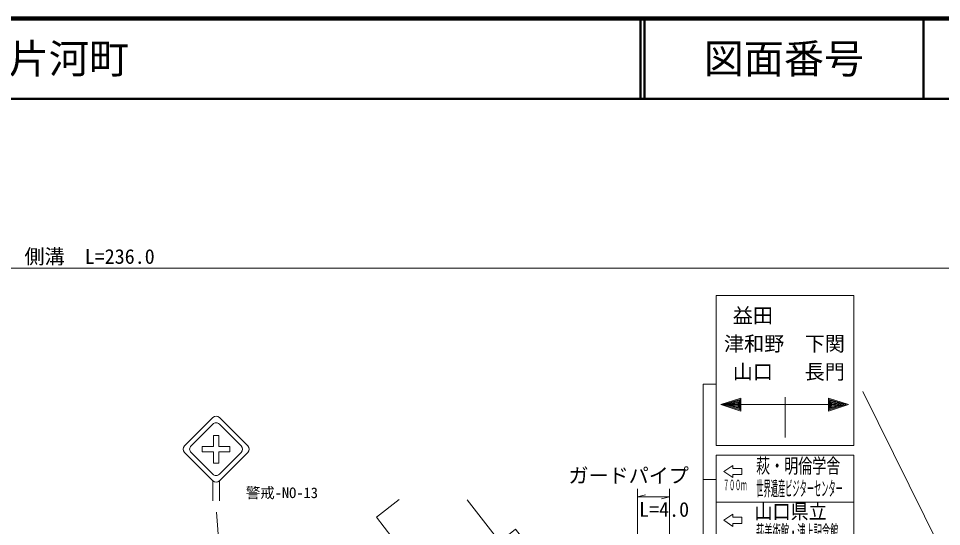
# Model space of a CAD drawing. Units: millimetres, scale not verified. Extents: x 40000 to 680000, y 20000 to 380000.
# Drawn here: x 431239 to 546266, y 316723 to 380000 of the extents above; entities that cross this region are included whole.
import ezdxf
from ezdxf.enums import TextEntityAlignment as Align

# ---------------------------------------------------------------- set-up
doc = ezdxf.new("R2010")
doc.units = ezdxf.units.MM
doc.header["$LTSCALE"] = 1000
for name, color, linetype, lineweight in [('M-BGD', 7, 'Continuous', 13), ('M-BMK-SRVR', 3, 'Continuous', 13), ('M-STR-HTXT', 7, 'Continuous', 13), ('M-STR-STRC', 7, 'Continuous', 13), ('M-TTL', 2, 'Continuous', 140), ('M-TTL-LINE', 7, 'Continuous', 50)]:
    doc.layers.add(name, color=color, linetype=linetype, lineweight=lineweight)
doc.layers.add('M-TTL-TXT', color=7, linetype='Continuous')
doc.styles.add('ＭＳ ゴシック', font='')
doc.styles.get('ＭＳ ゴシック').set_extended_font_data('MS Gothic')

msp = doc.modelspace()

# ---------------------------------------------------------------- linework, layer by layer
at = {"layer": 'M-BGD'}
for q in [(478663, 320094), (481756, 310291)]:
    msp.add_line((475838, 317895), q, dxfattribs=at)
msp.add_lwpolyline([(496322, 312357), (493182, 316376), (491212, 314837), (487149, 320037)], dxfattribs=at)
at = {"layer": 'M-BMK-SRVR'}
msp.add_line((536440, 333530), (577868, 250071), dxfattribs=at)
at = {"layer": 'M-STR-HTXT'}
for p, q in [((325024, 348891), (555183, 348891)), ((508389, 305720), (508389, 321431)), ((512353, 309363), (512353, 321431)), ((508389, 320431), (509389, 320681)), ((508389, 320431), (512353, 320431)), ((512353, 320431), (511353, 320181))]:
    msp.add_line(p, q, dxfattribs=at)
at = {"layer": 'M-STR-STRC'}
for p, q in [((516542, 308850), (516542, 334455)), ((516542, 334455), (518202, 334455)), ((526770, 327814), (526770, 332838)), ((522454, 331911), (518770, 331911)), ((526770, 331911), (522454, 331911)), ((529179, 331911), (526770, 331911)), ((532270, 331911), (529179, 331911)), ((455460, 330294), (451927, 326761)), ((456275, 330294), (459808, 326761)), ((452741, 326761), (455460, 329479)), ((456275, 329479), (458993, 326761)), ((455545, 326676), (455545, 328081)), ((455545, 328081), (456190, 328081)), ((456190, 326676), (456190, 328081)), ((454140, 326676), (455545, 326676)), ((454140, 326031), (454140, 326676)), ((457595, 326676), (456190, 326676)), ((457595, 326031), (457595, 326676)), ((451927, 325946), (455460, 322413)), ((452741, 325946), (455460, 323227)), ((454140, 326031), (455545, 326031)), ((455545, 326031), (455545, 324625)), ((457595, 326031), (456190, 326031)), ((456190, 326031), (456190, 324625)), ((459808, 325946), (456275, 322413)), ((456275, 323227), (458993, 325946)), ((456190, 324625), (455545, 324625)), ((520247, 324333), (519122, 323583)), ((519122, 323583), (520247, 322833)), ((520247, 323958), (520247, 324333)), ((521372, 323958), (520247, 323958)), ((521372, 323208), (521372, 323958)), ((455460, 322413), (455460, 319930)), ((456275, 322413), (456275, 319930)), ((516542, 322587), (518202, 322587)), ((520247, 322833), (520247, 323208)), ((520247, 323208), (521372, 323208)), ((518202, 319757), (535339, 319757)), ((455905, 318516), (459651, 272237)), ((520247, 318246), (519122, 317496)), ((519122, 317496), (520247, 316746)), ((520247, 317871), (520247, 318246)), ((521372, 317871), (520247, 317871)), ((521372, 317121), (521372, 317871)), ((520247, 316746), (520247, 317121)), ((520247, 317121), (521372, 317121))]:
    msp.add_line(p, q, dxfattribs=at)
for points in [[(535339, 326814), (518202, 326814), (518202, 345477), (535339, 345477)], [(518770, 331911), (521270, 331111), (521270, 332711)], [(519070, 331911), (521170, 331261), (521170, 332561)], [(534670, 331911), (532170, 332711), (532170, 331111)], [(534370, 331911), (532270, 332561), (532270, 331261)], [(519370, 331911), (521070, 331411), (521070, 332411)], [(519670, 331911), (520970, 331561), (520970, 332261)], [(519970, 331911), (520870, 331711), (520870, 332111)], [(520370, 331911), (520770, 331861), (520770, 331961)], [(534070, 331911), (532370, 332411), (532370, 331411)], [(533770, 331911), (532470, 332261), (532470, 331561)], [(533470, 331911), (532570, 332111), (532570, 331711)], [(533070, 331911), (532670, 331961), (532670, 331861)]]:
    msp.add_lwpolyline(points, close=True, dxfattribs=at)
msp.add_lwpolyline([(518202, 325628), (535339, 325628), (518202, 325628), (518202, 313886), (535339, 313886), (535339, 325628)], dxfattribs=at)
for centre, start, end in [((455867, 329887), 45, 135), ((455867, 329072), 44.99982, 135), ((452334, 326353), 135, 225), ((453149, 326353), 135, 225.00006), ((458586, 326353), 315.00009, 44.99985), ((459401, 326353), 315, 45), ((455867, 323635), 225.00006, 315.00009), ((455867, 322820), 225, 315)]:
    msp.add_arc(centre, 576, start, end, dxfattribs=at)
at = {"layer": 'M-TTL'}
msp.add_line((680000, 380000), (40000, 380000), dxfattribs=at)
at = {"layer": 'M-TTL-LINE'}
for p, q in [((508747, 380000), (508747, 370000)), ((509247, 380000), (509247, 370000)), ((543997, 380000), (543997, 370000)), ((40000, 370000), (680000, 370000))]:
    msp.add_line(p, q, dxfattribs=at)

# ---------------------------------------------------------------- texts
at = {"layer": 'M-STR-HTXT', "style": 'ＭＳ ゴシック'}
for s, p in [('側溝\u3000L=236.0', (440103, 348891)), ('ガードパイプ', (507280, 321609)), ('L=4.0', (511694, 317388))]:
    msp.add_text(s, height=1833, dxfattribs=at).set_placement(p, align=Align.BOTTOM_CENTER)
at = {"layer": 'M-STR-STRC', "style": 'ＭＳ ゴシック'}
for s, height, p in [('益田', 1833, (520254, 341531)), ('津和野', 1833, (519159, 338031)), ('下関', 1833, (529218, 338031)), ('山口', 1833, (520254, 334531)), ('長門', 1833, (529218, 334531)), ('警戒-NO-13', 1320, (459570, 319868))]:
    msp.add_text(s, height=height, dxfattribs=at).set_placement(p, align=Align.BOTTOM_LEFT)
for s, height, width, p in [('萩・明倫学舎 ', 1833, 0.7, (523153, 322817)), ('７００ｍ', 1320, 0.4, (519056, 320845)), ('世界遺産ビジターセンター', 1833, 0.35, (523193, 319992)), ('山口県立', 1833, 0.9, (522953, 317132)), ('萩美術館・浦上記念館', 1833, 0.4, (523153, 314505))]:
    msp.add_text(s, height=height, dxfattribs=dict(at, width=width)).set_placement(p, align=Align.BOTTOM_LEFT)
at = {"layer": 'M-TTL-TXT', "style": 'ＭＳ ゴシック'}
msp.add_text('萩市大字南片河町', height=3666, dxfattribs=at).set_placement((405024, 375000), align=Align.MIDDLE_LEFT)
msp.add_text('図面番号', height=3666, dxfattribs=at).set_placement((526622, 375000), align=Align.MIDDLE_CENTER)

doc.saveas('drawing.dxf')
